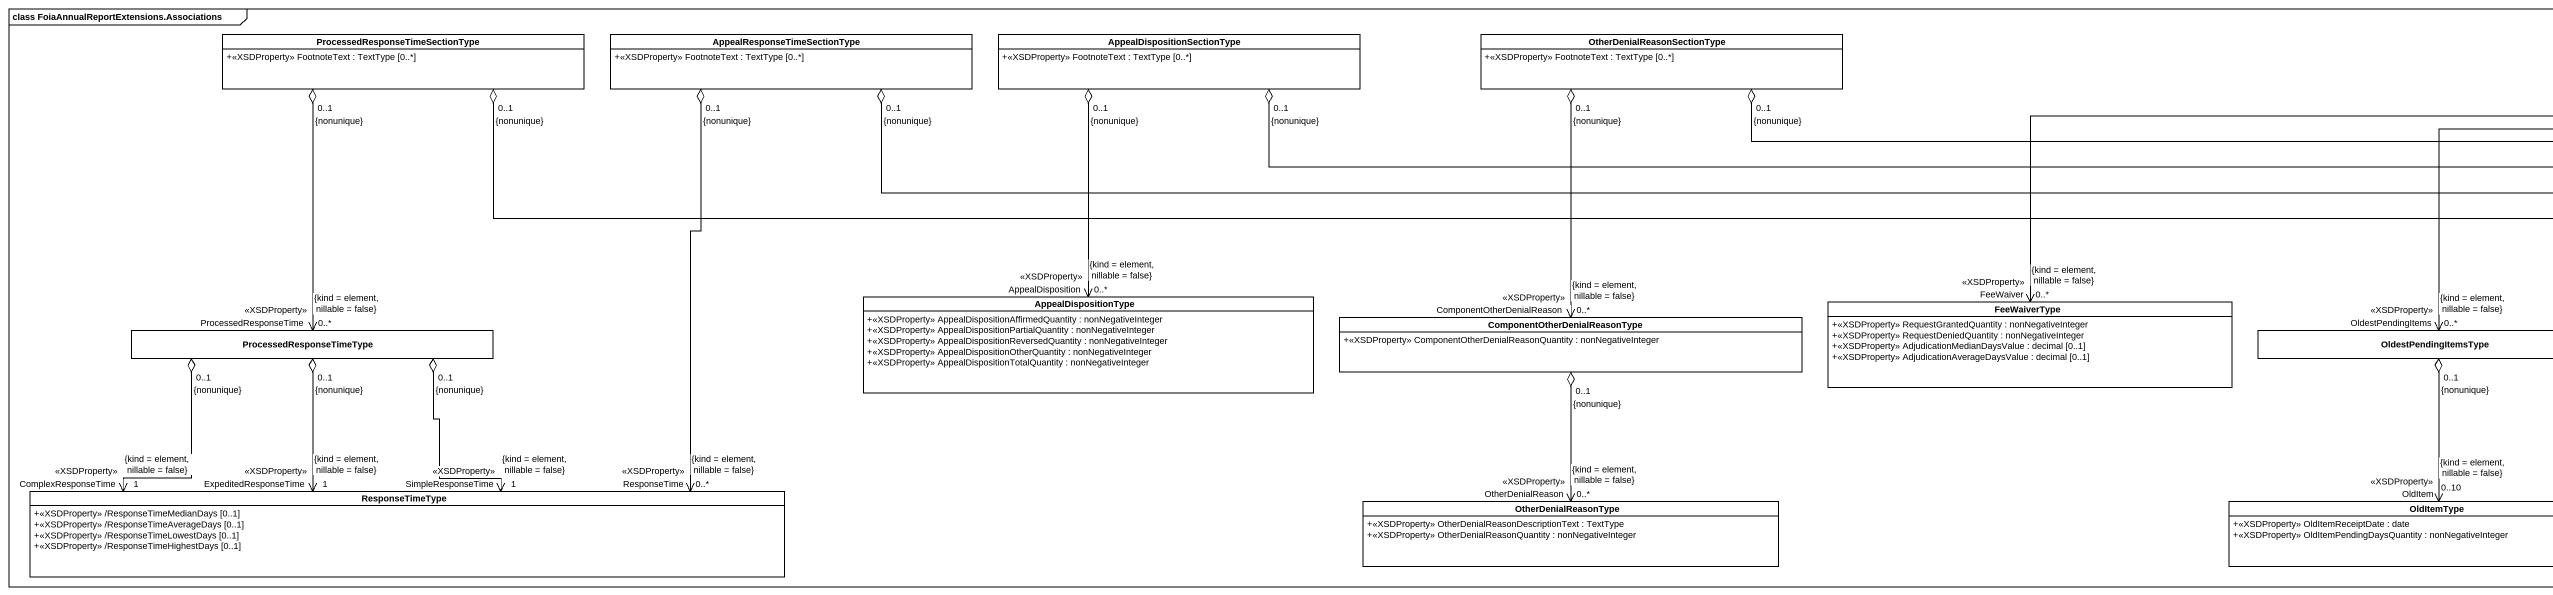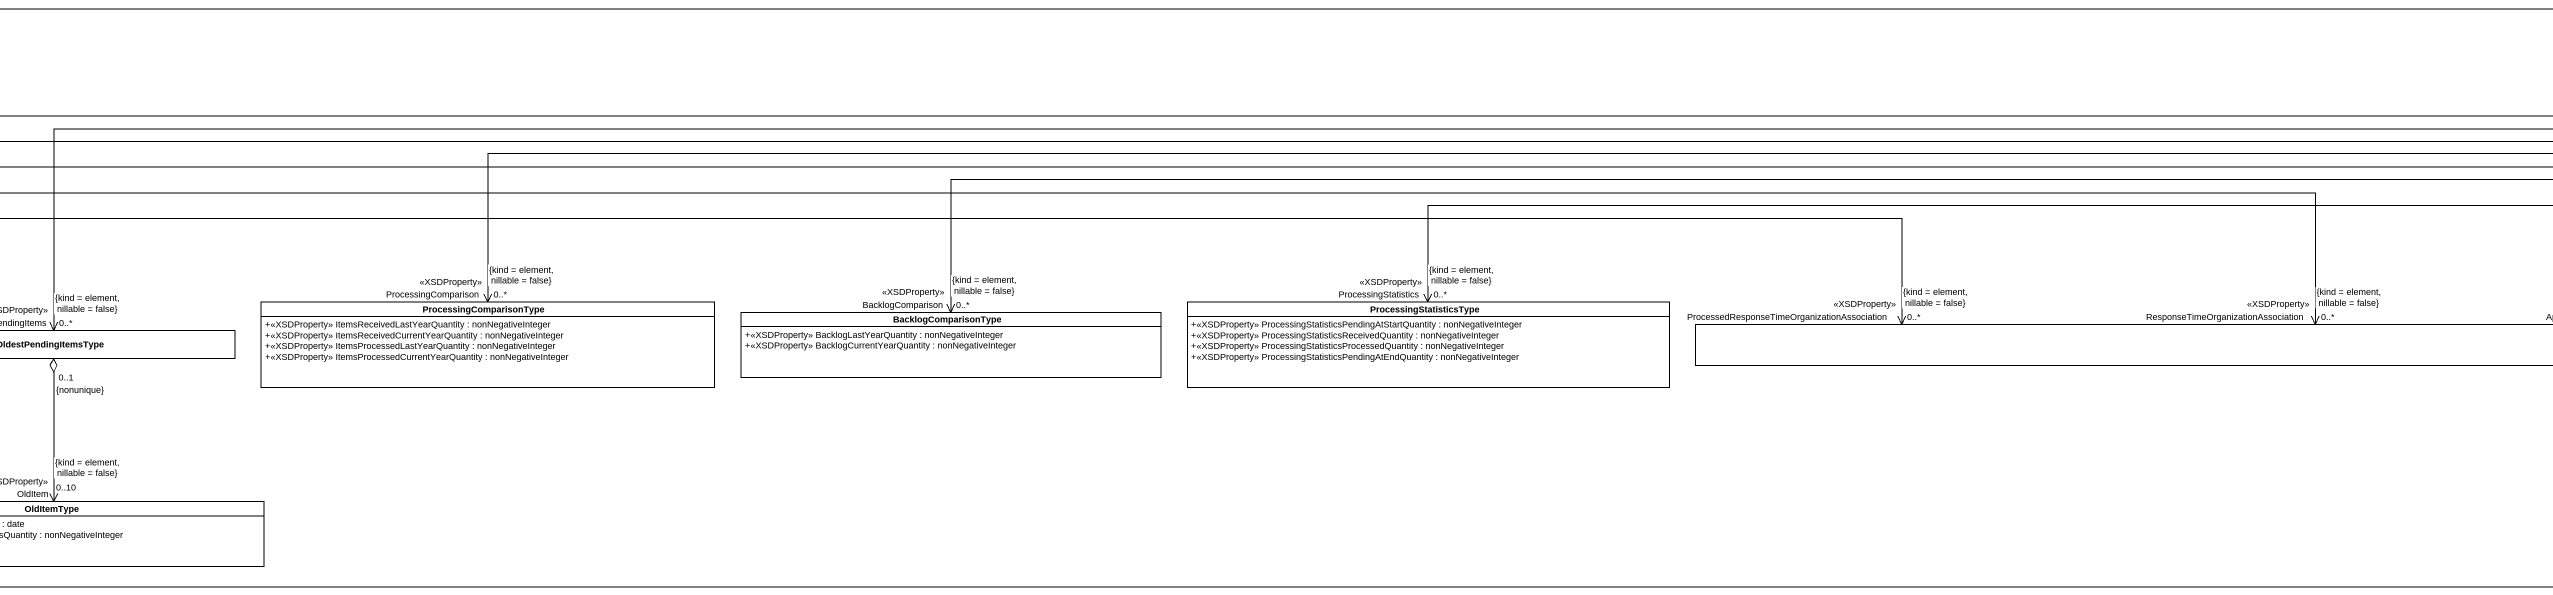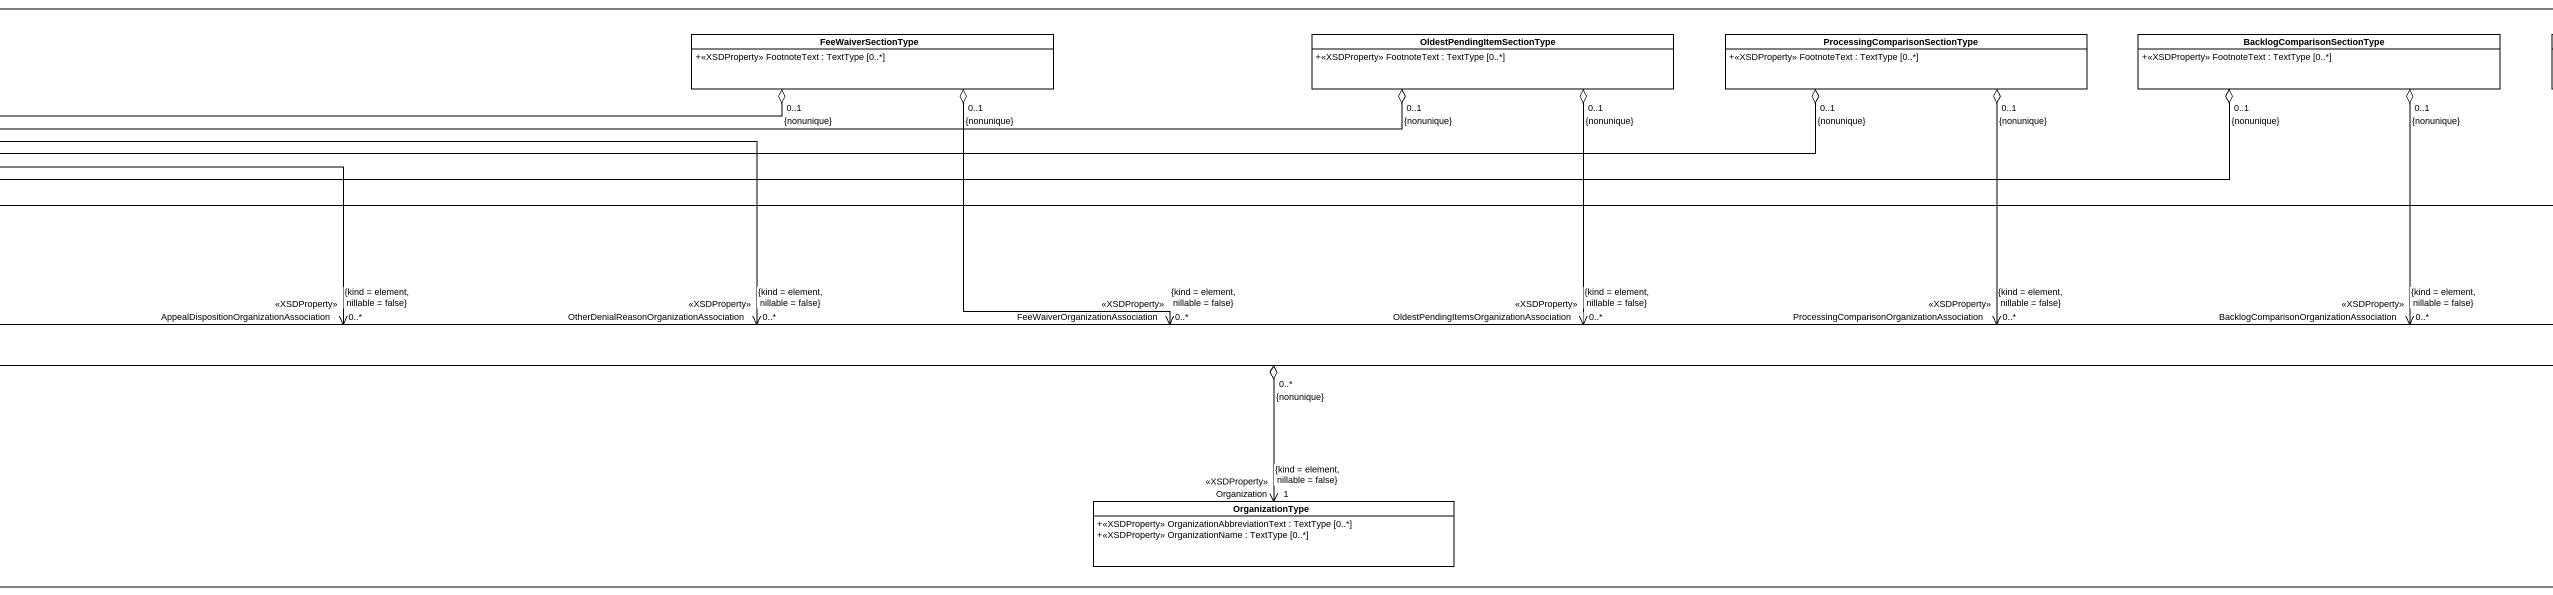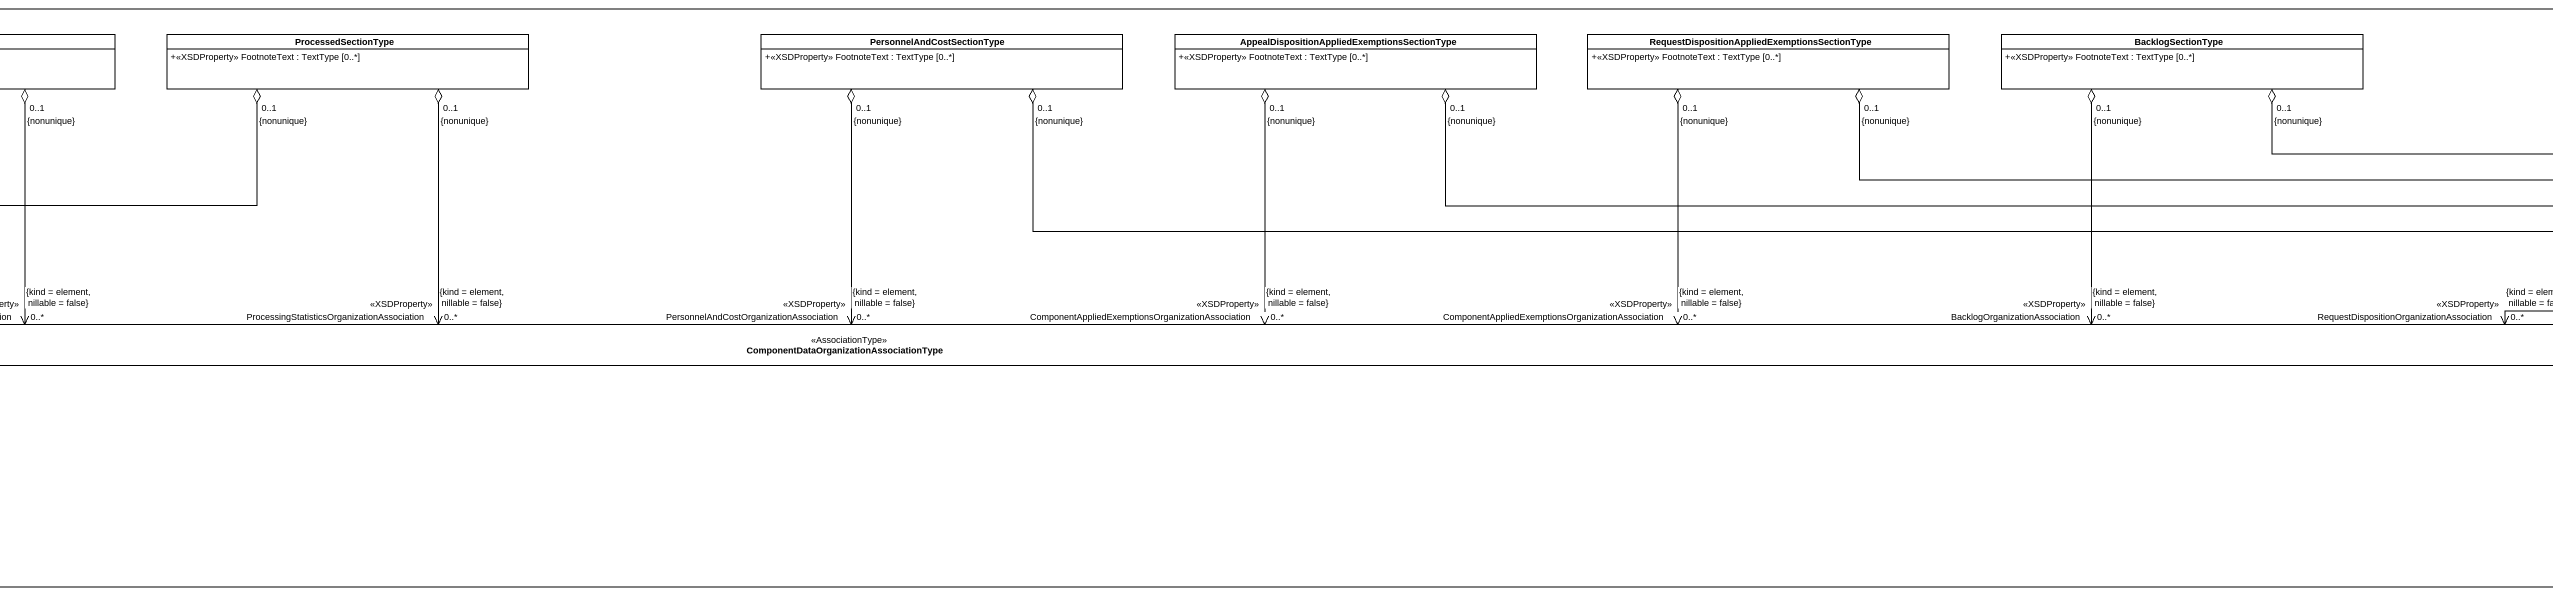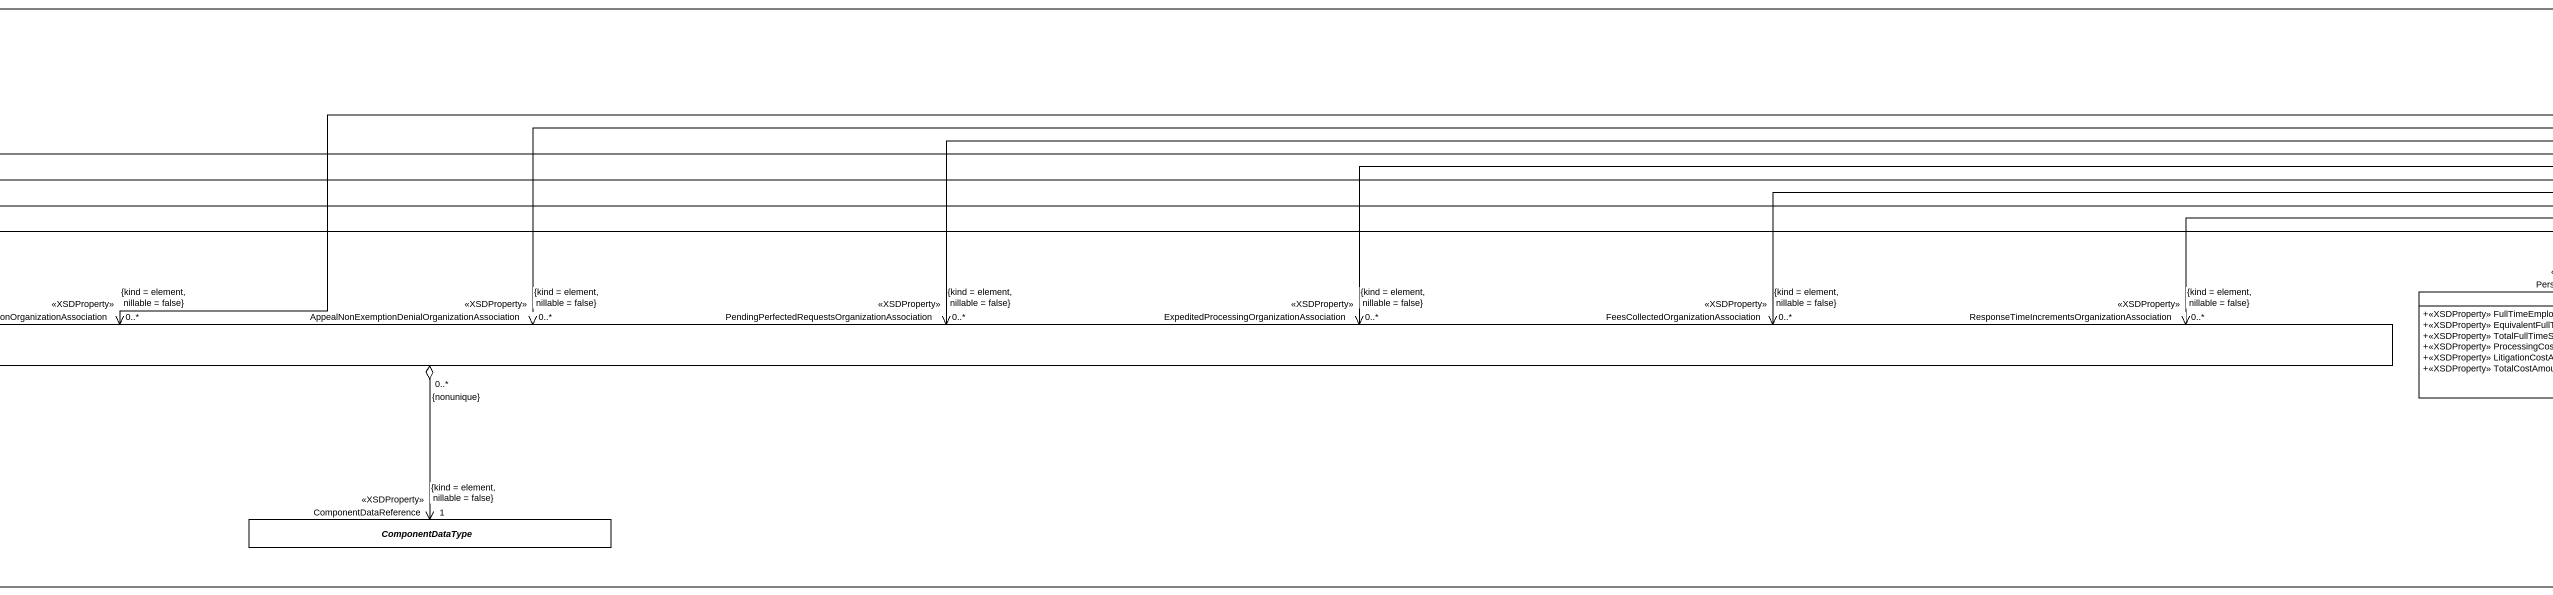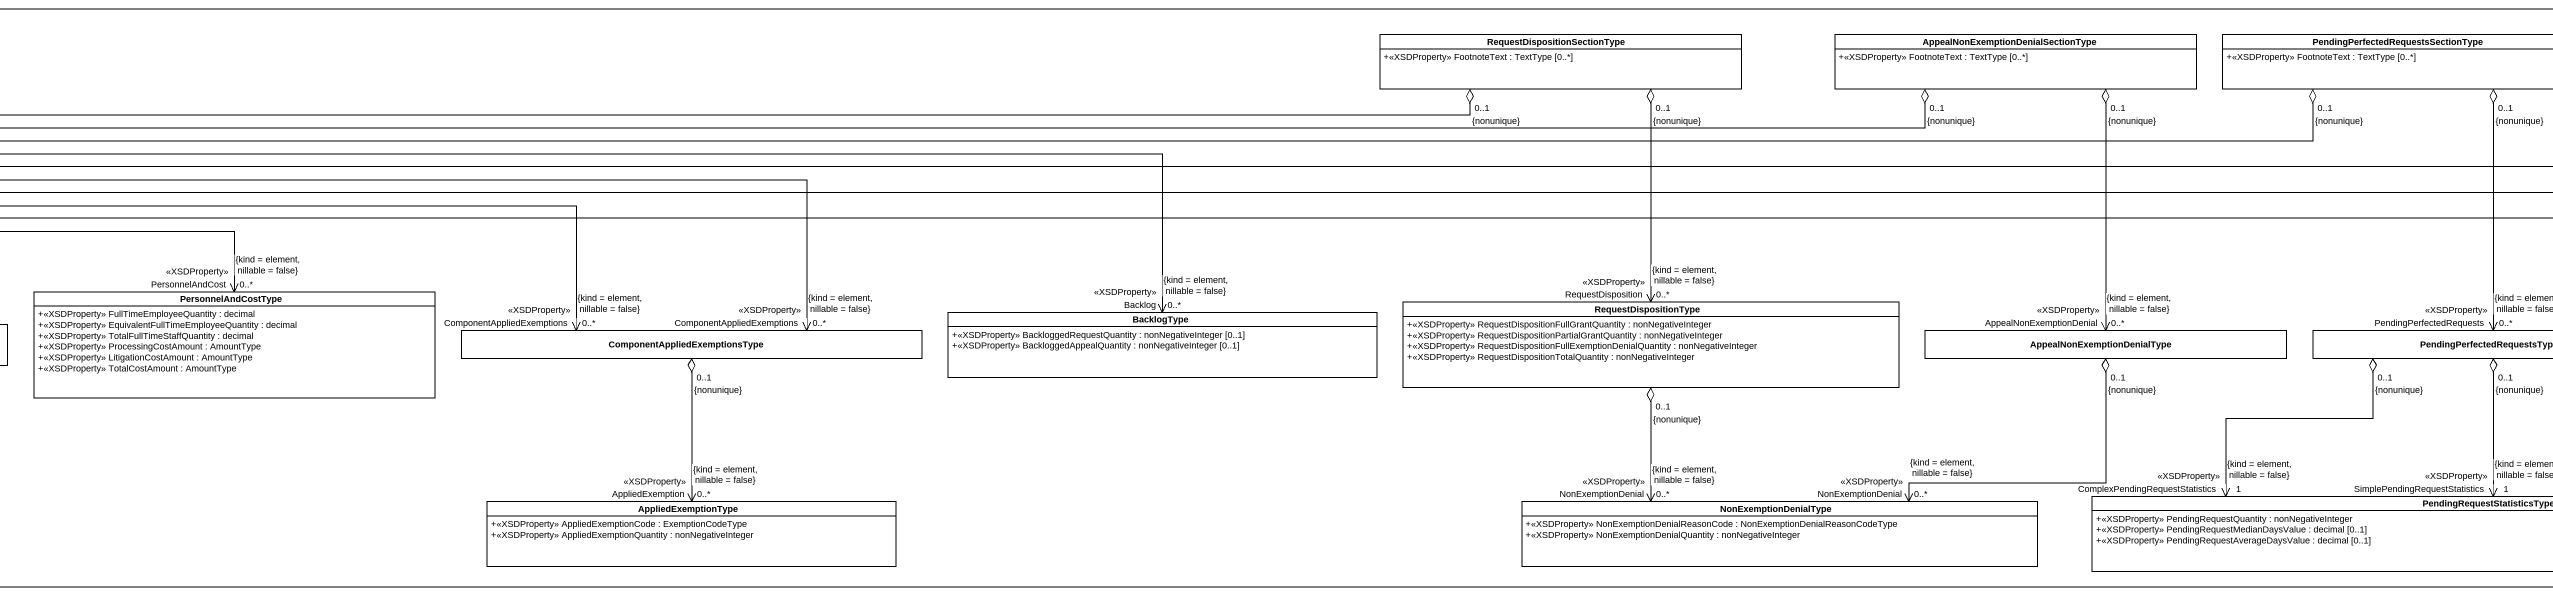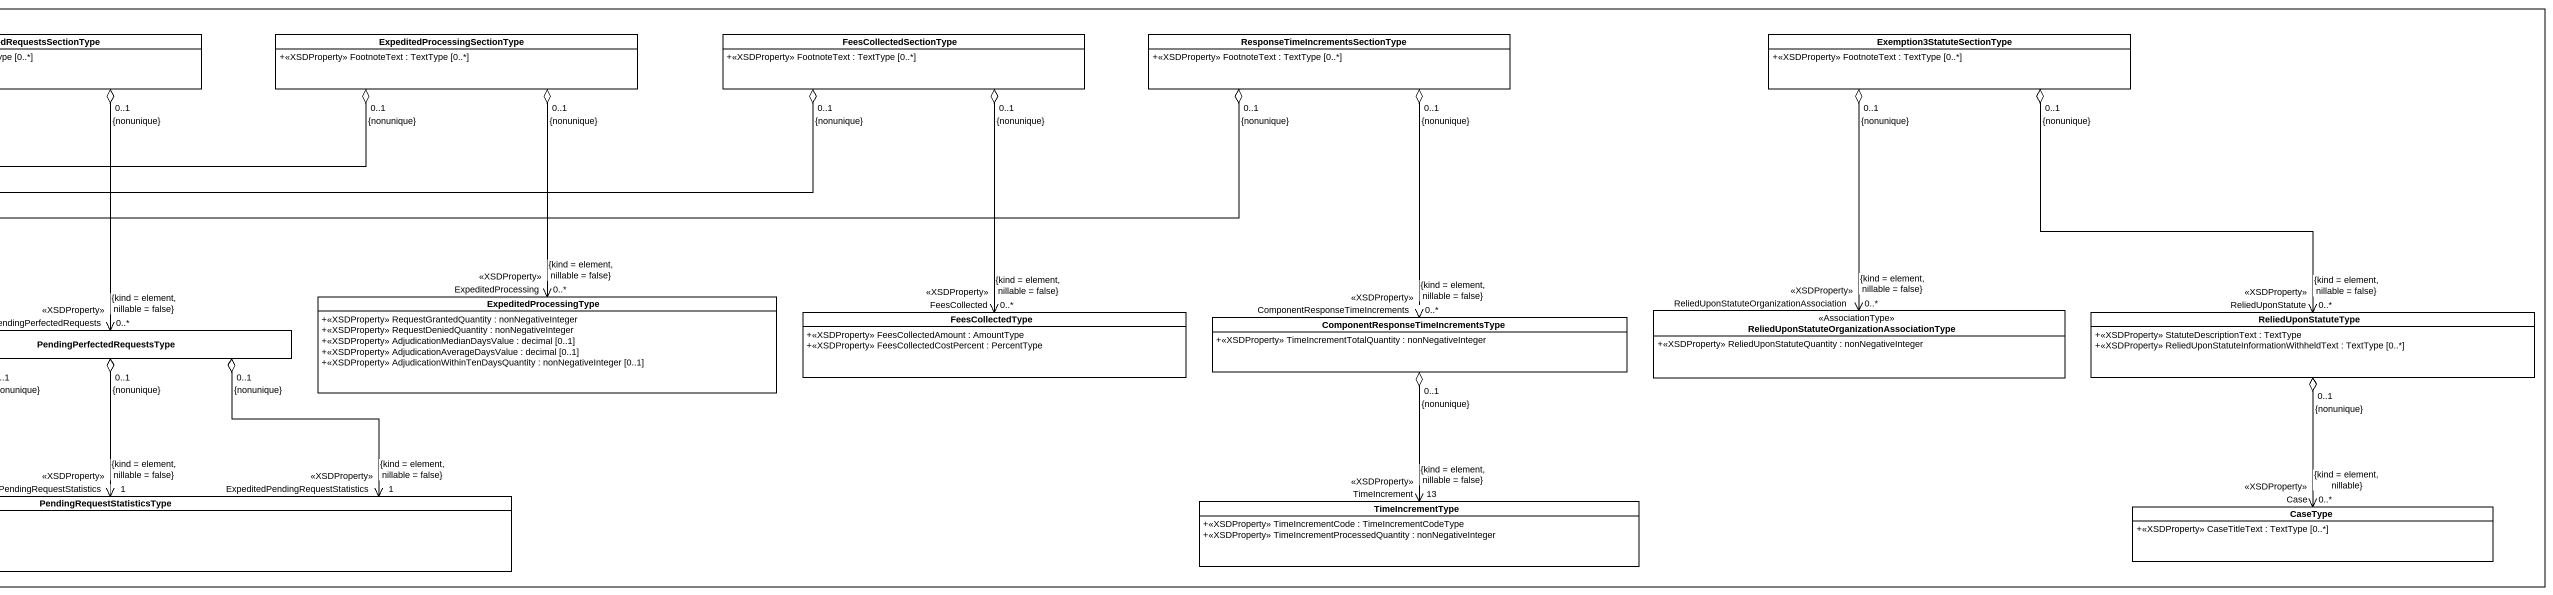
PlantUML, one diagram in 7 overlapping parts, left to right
@startuml
mainframe class FoiaAnnualReportExtensions.Associations
hide circle
hide empty members
skinparam classAttributeIconSize 0
class "ProcessedResponseTimeSectionType" as ProcessedResponseTimeSection {
  +<<XSDProperty>> FootnoteText : TextType [0..*]
}
class "AppealResponseTimeSectionType" as AppealResponseTimeSectionTyp {
  +<<XSDProperty>> FootnoteText : TextType [0..*]
}
class AppealDispositionSectionType {
  +<<XSDProperty>> FootnoteText : TextType [0..*]
}
class OtherDenialReasonSectionType {
  +<<XSDProperty>> FootnoteText : TextType [0..*]
}
class FeeWaiverSectionType {
  +<<XSDProperty>> FootnoteText : TextType [0..*]
}
class OldestPendingItemSectionType {
  +<<XSDProperty>> FootnoteText : TextType [0..*]
}
class "ProcessingComparisonSectionType" as ProcessingComparisonSectionT {
  +<<XSDProperty>> FootnoteText : TextType [0..*]
}
class BacklogComparisonSectionType {
  +<<XSDProperty>> FootnoteText : TextType [0..*]
}
class ProcessedSectionType {
  +<<XSDProperty>> FootnoteText : TextType [0..*]
}
class PersonnelAndCostSectionType {
  +<<XSDProperty>> FootnoteText : TextType [0..*]
}
class "AppealDispositionAppliedExemptionsSectionType" as AppealDispositionAppliedExem {
  +<<XSDProperty>> FootnoteText : TextType [0..*]
}
class "RequestDispositionAppliedExemptionsSectionType" as RequestDispositionAppliedExe {
  +<<XSDProperty>> FootnoteText : TextType [0..*]
}
class BacklogSectionType {
  +<<XSDProperty>> FootnoteText : TextType [0..*]
}
class "RequestDispositionSectionType" as RequestDispositionSectionTyp {
  +<<XSDProperty>> FootnoteText : TextType [0..*]
}
class "AppealNonExemptionDenialSectionType" as AppealNonExemptionDenialSect {
  +<<XSDProperty>> FootnoteText : TextType [0..*]
}
class "PendingPerfectedRequestsSectionType" as PendingPerfectedRequestsSect {
  +<<XSDProperty>> FootnoteText : TextType [0..*]
}
class "ExpeditedProcessingSectionType" as ExpeditedProcessingSectionTy {
  +<<XSDProperty>> FootnoteText : TextType [0..*]
}
class FeesCollectedSectionType {
  +<<XSDProperty>> FootnoteText : TextType [0..*]
}
class "ResponseTimeIncrementsSectionType" as ResponseTimeIncrementsSectio {
  +<<XSDProperty>> FootnoteText : TextType [0..*]
}
class Exemption3StatuteSectionType {
  +<<XSDProperty>> FootnoteText : TextType [0..*]
}
class AppealDispositionType {
  +<<XSDProperty>> AppealDispositionAffirmedQuantity : nonNegativeInteger
  +<<XSDProperty>> AppealDispositionPartialQuantity : nonNegativeInteger
  +<<XSDProperty>> AppealDispositionReversedQuantity : nonNegativeInteger
  +<<XSDProperty>> AppealDispositionOtherQuantity : nonNegativeInteger
  +<<XSDProperty>> AppealDispositionTotalQuantity : nonNegativeInteger
}
class FeeWaiverType {
  +<<XSDProperty>> RequestGrantedQuantity : nonNegativeInteger
  +<<XSDProperty>> RequestDeniedQuantity : nonNegativeInteger
  +<<XSDProperty>> AdjudicationMedianDaysValue : decimal [0..1]
  +<<XSDProperty>> AdjudicationAverageDaysValue : decimal [0..1]
}
class ProcessingComparisonType {
  +<<XSDProperty>> ItemsReceivedLastYearQuantity : nonNegativeInteger
  +<<XSDProperty>> ItemsReceivedCurrentYearQuantity : nonNegativeInteger
  +<<XSDProperty>> ItemsProcessedLastYearQuantity : nonNegativeInteger
  +<<XSDProperty>> ItemsProcessedCurrentYearQuantity : nonNegativeInteger
}
class BacklogComparisonType {
  +<<XSDProperty>> BacklogLastYearQuantity : nonNegativeInteger
  +<<XSDProperty>> BacklogCurrentYearQuantity : nonNegativeInteger
}
class ProcessingStatisticsType {
  +<<XSDProperty>> ProcessingStatisticsPendingAtStartQuantity : nonNegativeInteger
  +<<XSDProperty>> ProcessingStatisticsReceivedQuantity : nonNegativeInteger
  +<<XSDProperty>> ProcessingStatisticsProcessedQuantity : nonNegativeInteger
  +<<XSDProperty>> ProcessingStatisticsPendingAtEndQuantity : nonNegativeInteger
}
class PersonnelAndCostType {
  +<<XSDProperty>> FullTimeEmployeeQuantity : decimal
  +<<XSDProperty>> EquivalentFullTimeEmployeeQuantity : decimal
  +<<XSDProperty>> TotalFullTimeStaffQuantity : decimal
  +<<XSDProperty>> ProcessingCostAmount : AmountType
  +<<XSDProperty>> LitigationCostAmount : AmountType
  +<<XSDProperty>> TotalCostAmount : AmountType
}
class BacklogType {
  +<<XSDProperty>> BackloggedRequestQuantity : nonNegativeInteger [0..1]
  +<<XSDProperty>> BackloggedAppealQuantity : nonNegativeInteger [0..1]
}
class RequestDispositionType {
  +<<XSDProperty>> RequestDispositionFullGrantQuantity : nonNegativeInteger
  +<<XSDProperty>> RequestDispositionPartialGrantQuantity : nonNegativeInteger
  +<<XSDProperty>> RequestDispositionFullExemptionDenialQuantity : nonNegativeInteger
  +<<XSDProperty>> RequestDispositionTotalQuantity : nonNegativeInteger
}
class ExpeditedProcessingType {
  +<<XSDProperty>> RequestGrantedQuantity : nonNegativeInteger
  +<<XSDProperty>> RequestDeniedQuantity : nonNegativeInteger
  +<<XSDProperty>> AdjudicationMedianDaysValue : decimal [0..1]
  +<<XSDProperty>> AdjudicationAverageDaysValue : decimal [0..1]
  +<<XSDProperty>> AdjudicationWithinTenDaysQuantity : nonNegativeInteger [0..1]
}
class FeesCollectedType {
  +<<XSDProperty>> FeesCollectedAmount : AmountType
  +<<XSDProperty>> FeesCollectedCostPercent : PercentType
}
class "ReliedUponStatuteOrganizationAssociationType" as ReliedUponStatuteOrganizatio <<AssociationType>> {
  +<<XSDProperty>> ReliedUponStatuteQuantity : nonNegativeInteger
}
class ReliedUponStatuteType {
  +<<XSDProperty>> StatuteDescriptionText : TextType
  +<<XSDProperty>> ReliedUponStatuteInformationWithheldText : TextType [0..*]
}
class ProcessedResponseTimeType
class "ComponentOtherDenialReasonType" as ComponentOtherDenialReasonTy {
  +<<XSDProperty>> ComponentOtherDenialReasonQuantity : nonNegativeInteger
}
class OldestPendingItemsType
class "ComponentDataOrganizationAssociationType" as ComponentDataOrganizationAss <<AssociationType>>
class "ComponentAppliedExemptionsType" as ComponentAppliedExemptionsTy
class AppealNonExemptionDenialType
class PendingPerfectedRequestsType
class "ComponentResponseTimeIncrementsType" as ComponentResponseTimeIncreme {
  +<<XSDProperty>> TimeIncrementTotalQuantity : nonNegativeInteger
}
class ResponseTimeType {
  +<<XSDProperty>> /ResponseTimeMedianDays [0..1]
  +<<XSDProperty>> /ResponseTimeAverageDays [0..1]
  +<<XSDProperty>> /ResponseTimeLowestDays [0..1]
  +<<XSDProperty>> /ResponseTimeHighestDays [0..1]
}
class OtherDenialReasonType {
  +<<XSDProperty>> OtherDenialReasonDescriptionText : TextType
  +<<XSDProperty>> OtherDenialReasonQuantity : nonNegativeInteger
}
class OldItemType {
  +<<XSDProperty>> OldItemReceiptDate : date
  +<<XSDProperty>> OldItemPendingDaysQuantity : nonNegativeInteger
}
class OrganizationType {
  +<<XSDProperty>> OrganizationAbbreviationText : TextType [0..*]
  +<<XSDProperty>> OrganizationName : TextType [0..*]
}
class AppliedExemptionType {
  +<<XSDProperty>> AppliedExemptionCode : ExemptionCodeType
  +<<XSDProperty>> AppliedExemptionQuantity : nonNegativeInteger
}
class NonExemptionDenialType {
  +<<XSDProperty>> NonExemptionDenialReasonCode : NonExemptionDenialReasonCodeType
  +<<XSDProperty>> NonExemptionDenialQuantity : nonNegativeInteger
}
class PendingRequestStatisticsType {
  +<<XSDProperty>> PendingRequestQuantity : nonNegativeInteger
  +<<XSDProperty>> PendingRequestMedianDaysValue : decimal [0..1]
  +<<XSDProperty>> PendingRequestAverageDaysValue : decimal [0..1]
}
class TimeIncrementType {
  +<<XSDProperty>> TimeIncrementCode : TimeIncrementCodeType
  +<<XSDProperty>> TimeIncrementProcessedQuantity : nonNegativeInteger
}
class CaseType {
  +<<XSDProperty>> CaseTitleText : TextType [0..*]
}
abstract class ComponentDataType
ProcessedResponseTimeSection "0..1\n{nonunique}" o--> "ProcessedResponseTime\n<<XSDProperty>>\n0..*\n{kind = element, nillable = false}" ProcessedResponseTimeType
ProcessedResponseTimeSection "0..1\n{nonunique}" o-right-> "ProcessedResponseTimeOrganizationAssociation\n<<XSDProperty>>\n0..*\n{kind = element, nillable = false}" ComponentDataOrganizationAss
AppealResponseTimeSectionTyp "0..1\n{nonunique}" o-right-> "ResponseTimeOrganizationAssociation\n<<XSDProperty>>\n0..*\n{kind = element, nillable = false}" ComponentDataOrganizationAss
AppealResponseTimeSectionTyp "0..1\n{nonunique}" o--> "ResponseTime\n<<XSDProperty>>\n0..*\n{kind = element, nillable = false}" ResponseTimeType
AppealDispositionSectionType "0..1\n{nonunique}" o--> "AppealDisposition\n<<XSDProperty>>\n0..*\n{kind = element, nillable = false}" AppealDispositionType
AppealDispositionSectionType "0..1\n{nonunique}" o-right-> "AppealDispositionOrganizationAssociation\n<<XSDProperty>>\n0..*\n{kind = element, nillable = false}" ComponentDataOrganizationAss
OtherDenialReasonSectionType "0..1\n{nonunique}" o--> "ComponentOtherDenialReason\n<<XSDProperty>>\n0..*\n{kind = element, nillable = false}" ComponentOtherDenialReasonTy
OtherDenialReasonSectionType "0..1\n{nonunique}" o-right-> "OtherDenialReasonOrganizationAssociation\n<<XSDProperty>>\n0..*\n{kind = element, nillable = false}" ComponentDataOrganizationAss
FeeWaiverSectionType "0..1\n{nonunique}" o-left-> "FeeWaiver\n<<XSDProperty>>\n0..*\n{kind = element, nillable = false}" FeeWaiverType
FeeWaiverSectionType "0..1\n{nonunique}" o-right-> "FeeWaiverOrganizationAssociation\n<<XSDProperty>>\n0..*\n{kind = element, nillable = false}" ComponentDataOrganizationAss
OldestPendingItemSectionType "0..1\n{nonunique}" o-left-> "OldestPendingItems\n<<XSDProperty>>\n0..*\n{kind = element, nillable = false}" OldestPendingItemsType
OldestPendingItemSectionType "0..1\n{nonunique}" o-right-> "OldestPendingItemsOrganizationAssociation\n<<XSDProperty>>\n0..*\n{kind = element, nillable = false}" ComponentDataOrganizationAss
ProcessingComparisonSectionT "0..1\n{nonunique}" o-left-> "ProcessingComparison\n<<XSDProperty>>\n0..*\n{kind = element, nillable = false}" ProcessingComparisonType
ProcessingComparisonSectionT "0..1\n{nonunique}" o-right-> "ProcessingComparisonOrganizationAssociation\n<<XSDProperty>>\n0..*\n{kind = element, nillable = false}" ComponentDataOrganizationAss
BacklogComparisonSectionType "0..1\n{nonunique}" o-left-> "BacklogComparison\n<<XSDProperty>>\n0..*\n{kind = element, nillable = false}" BacklogComparisonType
BacklogComparisonSectionType "0..1\n{nonunique}" o-right-> "BacklogComparisonOrganizationAssociation\n<<XSDProperty>>\n0..*\n{kind = element, nillable = false}" ComponentDataOrganizationAss
ProcessedSectionType "0..1\n{nonunique}" o-left-> "ProcessingStatistics\n<<XSDProperty>>\n0..*\n{kind = element, nillable = false}" ProcessingStatisticsType
ProcessedSectionType "0..1\n{nonunique}" o-right-> "ProcessingStatisticsOrganizationAssociation\n<<XSDProperty>>\n0..*\n{kind = element, nillable = false}" ComponentDataOrganizationAss
PersonnelAndCostSectionType "0..1\n{nonunique}" o-right-> "PersonnelAndCost\n<<XSDProperty>>\n0..*\n{kind = element, nillable = false}" PersonnelAndCostType
PersonnelAndCostSectionType "0..1\n{nonunique}" o--> "PersonnelAndCostOrganizationAssociation\n<<XSDProperty>>\n0..*\n{kind = element, nillable = false}" ComponentDataOrganizationAss
AppealDispositionAppliedExem "0..1\n{nonunique}" o-left-> "ComponentAppliedExemptionsOrganizationAssociation\n<<XSDProperty>>\n0..*\n{kind = element, nillable = false}" ComponentDataOrganizationAss
AppealDispositionAppliedExem "0..1\n{nonunique}" o-right-> "ComponentAppliedExemptions\n<<XSDProperty>>\n0..*\n{kind = element, nillable = false}" ComponentAppliedExemptionsTy
RequestDispositionAppliedExe "0..1\n{nonunique}" o-left-> "ComponentAppliedExemptionsOrganizationAssociation\n<<XSDProperty>>\n0..*\n{kind = element, nillable = false}" ComponentDataOrganizationAss
RequestDispositionAppliedExe "0..1\n{nonunique}" o-right-> "ComponentAppliedExemptions\n<<XSDProperty>>\n0..*\n{kind = element, nillable = false}" ComponentAppliedExemptionsTy
BacklogSectionType "0..1\n{nonunique}" o-right-> "Backlog\n<<XSDProperty>>\n0..*\n{kind = element, nillable = false}" BacklogType
BacklogSectionType "0..1\n{nonunique}" o-left-> "BacklogOrganizationAssociation\n<<XSDProperty>>\n0..*\n{kind = element, nillable = false}" ComponentDataOrganizationAss
RequestDispositionSectionTyp "0..1\n{nonunique}" o--> "RequestDisposition\n<<XSDProperty>>\n0..*\n{kind = element, nillable = false}" RequestDispositionType
RequestDispositionSectionTyp "0..1\n{nonunique}" o-left-> "RequestDispositionOrganizationAssociation\n<<XSDProperty>>\n0..*\n{kind = element, nillable = false}" ComponentDataOrganizationAss
AppealNonExemptionDenialSect "0..1\n{nonunique}" o-left-> "AppealNonExemptionDenialOrganizationAssociation\n<<XSDProperty>>\n0..*\n{kind = element, nillable = false}" ComponentDataOrganizationAss
AppealNonExemptionDenialSect "0..1\n{nonunique}" o--> "AppealNonExemptionDenial\n<<XSDProperty>>\n0..*\n{kind = element, nillable = false}" AppealNonExemptionDenialType
PendingPerfectedRequestsSect "0..1\n{nonunique}" o-left-> "PendingPerfectedRequestsOrganizationAssociation\n<<XSDProperty>>\n0..*\n{kind = element, nillable = false}" ComponentDataOrganizationAss
PendingPerfectedRequestsSect "0..1\n{nonunique}" o--> "PendingPerfectedRequests\n<<XSDProperty>>\n0..*\n{kind = element, nillable = false}" PendingPerfectedRequestsType
ExpeditedProcessingSectionTy "0..1\n{nonunique}" o--> "ExpeditedProcessing\n<<XSDProperty>>\n0..*\n{kind = element, nillable = false}" ExpeditedProcessingType
ExpeditedProcessingSectionTy "0..1\n{nonunique}" o-left-> "ExpeditedProcessingOrganizationAssociation\n<<XSDProperty>>\n0..*\n{kind = element, nillable = false}" ComponentDataOrganizationAss
FeesCollectedSectionType "0..1\n{nonunique}" o--> "FeesCollected\n<<XSDProperty>>\n0..*\n{kind = element, nillable = false}" FeesCollectedType
FeesCollectedSectionType "0..1\n{nonunique}" o-left-> "FeesCollectedOrganizationAssociation\n<<XSDProperty>>\n0..*\n{kind = element, nillable = false}" ComponentDataOrganizationAss
ResponseTimeIncrementsSectio "0..1\n{nonunique}" o-left-> "ResponseTimeIncrementsOrganizationAssociation\n<<XSDProperty>>\n0..*\n{kind = element, nillable = false}" ComponentDataOrganizationAss
ResponseTimeIncrementsSectio "0..1\n{nonunique}" o--> "ComponentResponseTimeIncrements\n<<XSDProperty>>\n0..*\n{kind = element, nillable = false}" ComponentResponseTimeIncreme
Exemption3StatuteSectionType "0..1\n{nonunique}" o--> "ReliedUponStatuteOrganizationAssociation\n<<XSDProperty>>\n0..*\n{kind = element, nillable = false}" ReliedUponStatuteOrganizatio
Exemption3StatuteSectionType "0..1\n{nonunique}" o--> "ReliedUponStatute\n<<XSDProperty>>\n0..*\n{kind = element, nillable = false}" ReliedUponStatuteType
RequestDispositionType "0..1\n{nonunique}" o--> "NonExemptionDenial\n<<XSDProperty>>\n0..*\n{kind = element, nillable = false}" NonExemptionDenialType
ReliedUponStatuteType "0..1\n{nonunique}" o--> "Case\n<<XSDProperty>>\n0..*\n{kind = element, nillable}" CaseType
ProcessedResponseTimeType "0..1\n{nonunique}" o--> "ComplexResponseTime\n<<XSDProperty>>\n1\n{kind = element, nillable = false}" ResponseTimeType
ProcessedResponseTimeType "0..1\n{nonunique}" o--> "ExpeditedResponseTime\n<<XSDProperty>>\n1\n{kind = element, nillable = false}" ResponseTimeType
ProcessedResponseTimeType "0..1\n{nonunique}" o--> "SimpleResponseTime\n<<XSDProperty>>\n1\n{kind = element, nillable = false}" ResponseTimeType
ComponentOtherDenialReasonTy "0..1\n{nonunique}" o--> "OtherDenialReason\n<<XSDProperty>>\n0..*\n{kind = element, nillable = false}" OtherDenialReasonType
OldestPendingItemsType "0..1\n{nonunique}" o--> "OldItem\n<<XSDProperty>>\n0..10\n{kind = element, nillable = false}" OldItemType
ComponentDataOrganizationAss "0..*\n{nonunique}" o-left-> "Organization\n<<XSDProperty>>\n1\n{kind = element, nillable = false}" OrganizationType
ComponentDataOrganizationAss "0..*\n{nonunique}" o-right-> "ComponentDataReference\n<<XSDProperty>>\n1\n{kind = element, nillable = false}" ComponentDataType
ComponentAppliedExemptionsTy "0..1\n{nonunique}" o--> "AppliedExemption\n<<XSDProperty>>\n0..*\n{kind = element, nillable = false}" AppliedExemptionType
AppealNonExemptionDenialType "0..1\n{nonunique}" o-left-> "NonExemptionDenial\n<<XSDProperty>>\n0..*\n{kind = element, nillable = false}" NonExemptionDenialType
PendingPerfectedRequestsType "0..1\n{nonunique}" o--> "ComplexPendingRequestStatistics\n<<XSDProperty>>\n1\n{kind = element, nillable = false}" PendingRequestStatisticsType
PendingPerfectedRequestsType "0..1\n{nonunique}" o--> "SimplePendingRequestStatistics\n<<XSDProperty>>\n1\n{kind = element, nillable = false}" PendingRequestStatisticsType
PendingPerfectedRequestsType "0..1\n{nonunique}" o--> "ExpeditedPendingRequestStatistics\n<<XSDProperty>>\n1\n{kind = element, nillable = false}" PendingRequestStatisticsType
ComponentResponseTimeIncreme "0..1\n{nonunique}" o--> "TimeIncrement\n<<XSDProperty>>\n13\n{kind = element, nillable = false}" TimeIncrementType
@enduml
